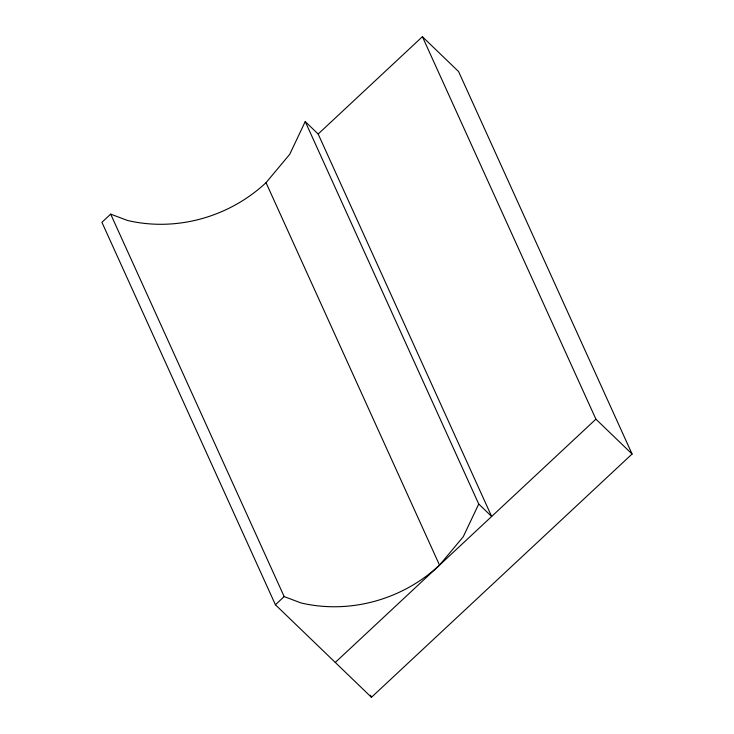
<?xml version="1.0" encoding="UTF-8"?>
<svg xmlns="http://www.w3.org/2000/svg" width="734" height="734" viewBox="0 0 734 734"><rect width="100%" height="100%" fill="white"/><g stroke="black" fill="none" stroke-linecap="round" stroke-linejoin="round"><path stroke-width="1.1" d="M305.234 121.56L289.728 154.314L266.038 182.674A143.901 132.56 -24.4 0 1 127.523 220.475L110.678 214.126L101.925 222.31L275.415 604.77L371.45 697.3L632.075 454.016L458.585 71.556L422.408 36.7L318.161 134.01L491.652 516.479L478.733 504.029L305.234 121.56L318.161 134.01M478.733 504.029L463.227 536.783L439.528 565.134A143.901 132.56 -24.4 0 1 301.013 602.944L284.177 596.595L110.678 214.126M275.415 604.77L284.177 596.595M335.282 662.444L595.907 419.16L422.408 36.7M595.907 419.16L632.075 454.016M266.038 182.674L439.528 565.134M370.505 695.217L371.45 697.3"/></g></svg>
